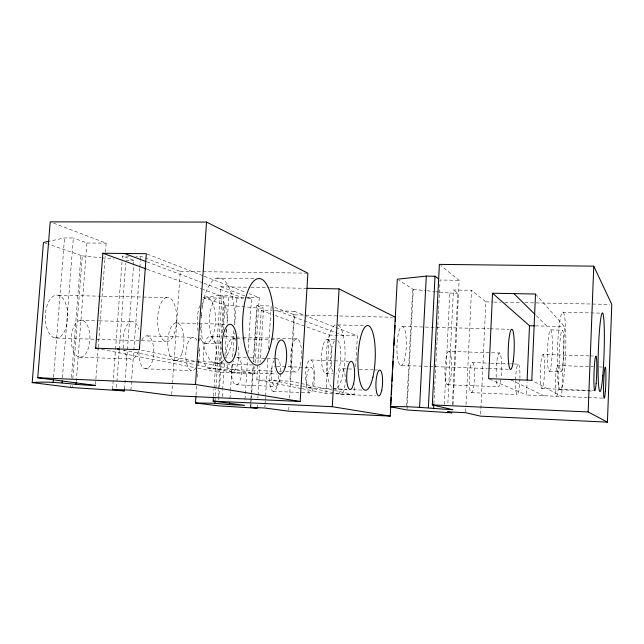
<?xml version="1.0" encoding="UTF-8"?>
<svg xmlns="http://www.w3.org/2000/svg" width="644" height="644" viewBox="0 0 644 644"><rect width="100%" height="100%" fill="white"/><g stroke="black" fill="none" stroke-linecap="round" stroke-linejoin="round"><path stroke-width="0.48" stroke-dasharray="3.22 2.42" d="M535.502 294.018L564.522 326.621L561.689 396.495L531.799 380.33M587.272 397.485L526.502 395.022L527.066 381.964M465.701 411.685L465.99 405.664M466.039 404.657L471.497 290.291L453.432 289.977L447.846 403.844M480.625 414.148L485.858 301.875L471.497 290.291M444.32 404.424L449.818 293.084L439.949 292.086M452.362 404.786L457.795 293.229L453.432 289.977M453.07 404.682L459.124 280.309L440.907 265.602M433.887 403.82L434.531 390.836M434.587 389.837L436.986 341.916M437.034 340.918L437.791 325.945M437.839 324.946L438.588 309.965M438.636 308.967L439.385 293.994M439.441 292.996L440.085 280.019L459.124 280.309M406.646 405.881L412.732 289.051M407.064 408.98L413.295 289.414L398.934 280.237M302.237 388.743L325.92 393.387L354.095 394.611L354.651 384.661M355.657 366.742L357.388 335.886L305.304 315.6M325.92 393.387L329.317 335.065L272.589 314.578M354.095 394.611L289.881 381.176L294.147 311.253L272.806 310.754M288.745 410.196L289.116 404.174M289.478 398.153L294.558 314.86L274.932 307.389M264.861 407.016L264.982 405.012M265.046 404.013L265.231 401.011M265.296 400.013L265.489 397.01M265.545 396.012L267.936 357.992M268.5 348.992L271.196 305.972L256.835 305.65L253.277 361.469M245.002 399.336L247.57 359.384M247.956 353.395L251.482 298.462L247.763 297.045M250.347 407.33L250.54 404.335M250.605 403.337L250.798 400.351M250.862 399.352L253.02 365.462M250.87 406.919L251.385 398.926M251.45 397.92L251.764 392.929M251.828 391.93L253.486 365.945M253.744 361.944L257.181 307.985L263.557 308.13L260.136 362.178M198.094 368.296L218.775 372.353L254.42 373.762L254.863 366.75M255.121 362.749L259.266 297.673L248.995 293.672M301.247 388.549L256.843 379.831L261.247 310.48L271.84 310.73M257.222 408.224L257.479 404.223M257.858 398.217L257.986 396.213M258.043 395.215L259.886 366.186M215.016 401.268L215.812 389.266M215.885 388.26L222.067 295.21L228.902 295.346L236.517 298.156L243.504 298.301M218.775 372.353L223.782 296.948L202.997 289.438M218.107 396.728L218.574 389.733M218.638 388.726L221.351 347.752M222.349 332.755L224.201 304.773M218.719 399.835L219.515 387.865M219.58 386.867L221.761 353.934M223.347 329.986L224.998 305.047L202.651 297.343L222.067 295.21M222.228 396.583L222.623 390.57M222.687 389.564L224.539 361.501M224.941 355.488L226.656 329.43M227.05 323.409L228.902 295.346M229.948 398.644L230.407 391.681M230.472 390.683L232.291 362.83M232.677 356.857L234.239 332.98M234.762 325.019L236.517 298.156M196.018 394.997L196.621 386.03M197.233 377.062L197.644 371.081M198.046 365.108L198.384 360.125M198.859 353.145L199.197 348.163M199.672 341.191L200.075 335.21M200.413 330.227L200.823 324.246M201.226 318.265L201.636 312.292M202.039 306.311L202.377 301.328M213.494 396.116L213.961 389.097M214.033 388.091L220.779 286.781L249.856 287.296M171.698 394.595L180.296 271.366L140.674 256.288L135.876 256.232M130.925 390.175L133.759 351.205M133.831 350.207L139.804 268.274M139.877 267.276L140.312 261.279M140.384 260.281L140.674 256.288M112.555 389.354L115.453 350.28M115.526 349.273L121.998 262.108M122.296 258.099L122.441 256.095L129.162 256.167M116.5 387.527L116.87 382.512M116.942 381.514L119.237 350.449M119.317 349.442L125.685 263.259M124.534 388.904L133.96 260.345L122.441 256.095M95.457 384.436L98.186 348.356M98.258 347.358L105.149 256.159M105.447 252.15L106.131 243.134L53.009 222.913M62.428 377.77L73.335 237.99L64.545 237.934L50.16 241.033M70.735 387.414L70.888 385.41M71.508 377.408L80.943 255.402M72.128 387.583L72.281 385.587M72.82 378.608L82.303 255.869L48.131 244.092M76.258 381.594L86.924 242.997L73.335 237.99M53.573 377.36L64.545 237.934M400.665 365.414L401.888 365.164A19.578 4.661 -88.2 0 0 406.211 347.8A19.578 4.661 -88.2 0 0 403.86 327.691L402.717 326.468A19.578 4.661 -88.2 0 0 397.034 344.009A19.578 4.661 -88.2 0 0 400.665 365.414L428.59 366.42M208.745 368.682L210.427 368.465A16.277 6.448 -87.9 0 0 216.118 353.959A16.277 6.448 -87.9 0 0 212.52 337.279L210.918 336.289A16.277 6.448 -87.9 0 0 203.367 350.972A16.277 6.448 -87.9 0 0 208.745 368.682L275.415 371.25M55.062 337.963L58 337.818A21.502 11.246 -88.8 0 0 67.676 319.183A21.502 11.246 -88.8 0 0 61.22 296.787L58.427 295.298A21.502 11.246 -88.8 0 0 45.426 313.982A21.502 11.246 -88.8 0 0 55.062 337.963L165.79 341.513M86.924 242.997L106.131 243.134M125.91 260.248L133.96 260.345M180.296 271.366L306.882 273.153M216.891 278.184L254.38 278.772M250.854 287.313L268.902 287.635M269.9 287.651L305.997 288.295M449.818 293.084L457.795 293.229M485.858 301.875L492.853 302.02M493.851 302.044L500.847 302.181M504.848 302.261L520.843 302.591M524.836 302.672L609.804 304.395M223.782 296.948L244.414 297.367M245.404 297.391L259.266 297.673M247.489 298.381L251.482 298.462M207.513 297.81L219.411 298.059M58.427 295.298L168.881 297.6A22.121 9.555 -88.7 0 1 174.452 333.085A22.121 9.555 -88.7 0 1 158.158 327.844A22.121 9.555 -88.7 0 1 168.881 297.6M563.267 312.308A38.93 4.138 -88.2 0 1 564.136 374.422A38.93 4.138 -88.2 0 1 557.277 366.009A38.93 4.138 -88.2 0 1 563.267 312.308L600.796 313.145M294.558 314.86L392.51 317.259M535.309 325.872L564.522 326.621M550.668 329.889A20.697 2.399 -88.2 0 1 551.578 361.783A20.697 2.399 -88.2 0 1 547.481 359.972A20.697 2.399 -88.2 0 1 550.668 329.889L562.405 330.195A20.753 2.206 -88.2 0 1 563.162 362.178A20.753 2.206 -88.2 0 1 559.394 360.366A20.753 2.206 -88.2 0 1 562.405 330.195M402.717 326.468L489.062 328.762M490.068 328.786L509.138 329.293M337.706 324.89L364.617 325.606M80.218 320.301L98.282 320.793M99.184 320.817L133.219 321.742M175.595 322.902L198.505 323.521M199.125 323.538L227.396 324.31M329.317 335.065L357.388 335.886M327.361 339.412A17.098 5.128 -88 0 1 330.638 365.663A17.098 5.128 -88 0 1 321.807 364.399A17.098 5.128 -88 0 1 327.361 339.412L334.719 339.638M210.918 336.289L220.964 336.595M224.981 336.715L235.028 337.021M236.034 337.053L242.064 337.239M243.07 337.271L270.198 338.092M271.196 338.124L297.319 338.913M147.637 335.935L193.876 337.359M233.675 338.583L235.648 338.639M236.63 338.672L270.158 339.702M271.14 339.734L278.047 339.943M205.541 343.324L217.447 343.711M449.158 351.391A16.744 3.333 -88 0 1 450.695 377.73A16.744 3.333 -88 0 1 445.028 375.041A16.744 3.333 -88 0 1 449.158 351.391L499.696 353.017M543.198 354.417A17.114 2.077 -88.1 0 1 543.834 381.312A17.114 2.077 -88.1 0 1 540.332 378.64A17.114 2.077 -88.1 0 1 543.198 354.417L589.059 355.899M590.057 355.931L594.042 356.06M472.696 362.564A15.086 2.705 -88 0 1 473.879 386.191A15.086 2.705 -88 0 1 469.283 384.009A15.086 2.705 -88 0 1 472.696 362.564L489.601 363.144M490.591 363.184L509.485 363.836M510.483 363.868L513.461 363.973M514.459 364.005L518.436 364.142M557.72 365.51A15.392 1.682 -88.1 0 1 558.163 389.588A15.392 1.682 -88.1 0 1 555.337 387.422A15.392 1.682 -88.1 0 1 557.72 365.51L593.43 366.742M599.379 366.951L602.349 367.056M237.636 357.348L249.437 357.766M250.419 357.806L266.157 358.362M267.139 358.394L276.968 358.74M310.706 359.94A14.007 4.379 -87.7 0 1 313.129 381.892A14.007 4.379 -87.7 0 1 305.642 379.815A14.007 4.379 -87.7 0 1 310.706 359.94L333.592 360.745M334.59 360.785L348.517 361.276M429.588 366.452L487.436 368.537M488.426 368.569L508.374 369.286M549.235 371.234L560.98 371.652M79.333 357.162L130.49 359.046M174.645 360.672L225.416 362.54M215.587 363.578L252.955 364.971M276.783 366.267L311.205 367.555A12.727 3.977 -87.6 0 1 313.411 387.447A12.727 3.977 -87.6 0 1 306.608 385.7A12.727 3.977 -87.6 0 1 311.205 367.555M342.358 368.714A12.832 3.671 -87.7 0 1 344.355 388.751A12.832 3.671 -87.7 0 1 338.068 387.012A12.832 3.671 -87.7 0 1 342.358 368.714L353.25 369.125M359.191 369.342L373.053 369.857M374.043 369.898L378.004 370.042M279.391 371.403L281.38 371.483M285.364 371.636L295.314 372.023M325.985 373.584L333.342 373.866M145.278 368.787L191.606 370.598M231.478 372.16L276.928 373.947M447.516 384.75L498.158 386.786M541.765 388.533L593.72 390.618M560.111 389.749L592.874 391.069M256.843 379.831L289.881 381.176M471.271 392.639L517.1 394.555M588.27 397.525L603.17 398.153M235.857 384.75L275.254 386.416M309.048 387.849L331.966 388.815M332.964 388.863L346.923 389.451M334.019 388.879L347.027 389.427M353.033 389.684L362.033 390.063M273.249 391.343L309.7 392.929M340.901 394.289L375.613 395.802M224.998 305.047L257.181 307.985M82.303 255.869L101.132 257.761M102.122 257.858L114.012 259.057M413.295 289.414L426.127 290.702M427.117 290.798L435.014 291.595M435.996 291.692L438.958 291.99M101.567 349.346L197.104 368.102M123.302 350.127L195.172 364.681M196.154 364.882L236.517 373.053M273.289 380.499L301.722 386.255M302.704 386.456L339.96 393.999M141.35 350.094L197.394 361.823M198.376 362.033L254.42 373.762M45.322 243.126L47.197 243.77M147.251 269.305L202.047 289.1M261.247 310.48L271.647 314.24M256.835 305.65L263.557 308.13M146.921 261.891L203.069 282.933M204.011 283.279L241.444 297.311M277.628 310.867L343.3 335.476M220.779 286.781L246.829 296.691M147.267 254.05L203.263 275.865M204.196 276.228L245.267 292.215M294.147 311.253L304.371 315.238M489.512 379.066L526.502 395.022M510.99 379.928L544.019 395.754M536.396 315.785L546.941 326.17M338.301 325.196A32.144 9.394 -88 0 1 344.91 359.288A32.144 9.394 -88 0 1 334.84 388.928M331.652 387.253A32.144 9.394 -88 0 1 326.347 353.959A32.144 9.394 -88 0 1 335.25 325.027M278.297 375.75A12.614 4.315 -87.5 0 1 274.094 391.254A12.614 4.315 -87.5 0 1 269.659 379.099A12.614 4.315 -87.5 0 1 274.819 366.195M337.818 340.459A17.138 5.007 -88 0 1 340.789 357.291A17.138 5.007 -88 0 1 336.498 373.423M332.755 371.499A17.138 5.007 -88 0 1 330.944 354.079A17.138 5.007 -88 0 1 335.234 340.088M236.557 357.396A13.749 5.128 -87.6 0 1 241.637 373.657A13.749 5.128 -87.6 0 1 233.764 383.067A13.749 5.128 -87.6 0 1 233.539 361.01M275.978 358.797A13.886 4.733 -87.6 0 1 280.502 376.144A13.886 4.733 -87.6 0 1 272.815 383.663A13.886 4.733 -87.6 0 1 274.046 360.688M300.99 362.089A16.631 5.402 -88 0 1 291.804 366.275A16.631 5.402 -88 0 1 295.371 339.38A16.631 5.402 -88 0 1 301.448 358.611M496.242 377.279A16.945 2.665 -88.1 0 1 499.503 352.952A16.945 2.665 -88.1 0 1 500.984 377.851M500.791 379.348A16.945 2.665 -88.1 0 1 496.444 380.314M515.562 379.871A15.247 2.157 -88 0 1 518.122 364.126A15.247 2.157 -88 0 1 519.933 378.02M519.917 378.809A15.247 2.157 -88 0 1 517.357 394.547A15.247 2.157 -88 0 1 515.538 380.676M202.812 299.999A22.806 9.113 -88.6 0 1 214.307 308.363A22.806 9.113 -88.6 0 1 211.715 338.301A22.806 9.113 -88.6 0 1 199.632 336.788M198.038 330.96A22.806 9.113 -88.6 0 1 199.664 305.892M221.27 341.956A22.878 8.911 -88.6 0 1 209.501 326.395A22.878 8.911 -88.6 0 1 217.897 298.092A22.878 8.911 -88.6 0 1 227.139 322.169M226.455 328.851A22.878 8.911 -88.6 0 1 225.513 333.238M225.231 334.204A22.878 8.911 -88.6 0 1 223.935 337.73M123.656 348.154A18.757 8.638 -88.1 0 1 127.81 324.141A18.757 8.638 -88.1 0 1 139.032 329.446M138.492 351.213A18.757 8.638 -88.1 0 1 124.034 349.917M226.124 358.281A16.873 6.36 -87.9 0 1 229.264 341.553A16.873 6.36 -87.9 0 1 236.115 340.724M238.248 346.802A16.873 6.36 -87.9 0 1 235.149 370.05A16.873 6.36 -87.9 0 1 226.632 363.329M195.784 368.191A16.704 6.851 -87.9 0 1 186.953 364.319A16.704 6.851 -87.9 0 1 188.145 342.214A16.704 6.851 -87.9 0 1 197.257 340.773M199.213 347.832A16.704 6.851 -87.9 0 1 197.982 363.474M141.761 340.113A16.503 7.398 -87.8 0 1 153.216 345.031A16.503 7.398 -87.8 0 1 147.21 368.561A16.503 7.398 -87.8 0 1 139.032 350.803M201.999 308.991A42.907 16.728 -88.6 0 1 221.794 278.667A42.907 16.728 -88.6 0 1 234.424 324.777M233.941 330.597A42.907 16.728 -88.6 0 1 225.255 358.249M224.136 359.69A42.907 16.728 -88.6 0 1 201.089 324.359M201.339 315.641A42.907 16.728 -88.6 0 1 201.564 312.775M87.793 349.813A18.507 9.306 -88.1 0 0 82.158 320.358A18.507 9.306 -88.1 0 0 71.87 346.021A18.507 9.306 -88.1 0 0 87.793 349.813M181.994 353.097A18.974 8.05 -88.1 0 0 177.277 322.942A18.974 8.05 -88.1 0 0 168.245 349.289A18.974 8.05 -88.1 0 0 181.994 353.097"/><path stroke-width="0.97" d="M390.506 406.783L407.016 409.987L451.967 412.828L447.451 411.838L465.66 412.683L480.529 416.153L607.429 422.15L611.8 304.435L593.768 266.157L439.385 264.378L432.325 404.915L452.821 409.697C432.027 408.626 411.452 405.953 390.506 406.783L397.308 279.198L426.296 276.107L435.022 276.236L438.644 278.933M607.429 422.15L588.149 411.951L593.768 266.157M527.146 379.952L529.497 325.727L492.547 293.237L488.611 378.672L531.799 380.33L535.502 294.018L492.547 293.237M419.59 407.258L426.296 276.107M428.381 407.66L435.022 276.236M433.637 408.811L433.831 404.818M195.945 395.996L195.478 402.967L218.324 405.825L257.222 408.224L250.347 407.33L264.797 408.014L288.681 411.202L390.24 416.105L390.723 407.129M390.828 405.132L391.254 397.147M391.415 394.16L391.89 385.176M392.107 381.184L392.534 373.206M392.743 369.213L393.17 361.228M393.379 357.243L393.806 349.257M394.023 345.264L394.45 337.287M394.659 333.294L395.086 325.309M395.295 321.324L395.513 317.331L339.074 288.882L306.995 288.311M390.24 416.105L332.28 406.694L339.074 288.882M124.534 388.904L124.389 390.9L112.555 389.354L130.925 390.175L171.626 395.601L300.168 401.486L307.88 273.161L206.539 222.083L50.208 221.85L37.755 377.754L95.384 385.442C74.245 385.144 53.412 380.685 32.2 382.6L43.446 242.474L49.202 241.242M195.478 402.967L214.887 403.273L215.016 401.268M213.43 397.123L213.164 401.132L244.615 405.326L229.562 404.617L229.691 402.621M300.168 401.486L195.494 384.492L206.539 222.083M95.658 348.187L102.847 253.269L146.333 253.688L139.378 349.684L95.658 348.187L98.613 348.766M62.041 382.761L62.194 380.765M76.024 384.589L76.177 382.592M53.178 382.375L53.412 379.364M529.497 325.727L534.343 325.848M37.755 377.754L195.494 384.492M124.389 390.9L72.128 387.583L32.2 382.6M432.325 404.915L588.149 411.951M213.164 401.132L332.28 406.694M214.887 403.273L229.562 404.617M117.393 348.935L119.365 349.33M102.847 253.269L146.309 268.967M124.461 253.478L145.987 261.544M513.92 293.632L534.995 314.401M372.916 377.151A32.393 8.638 -88 0 0 368.601 325.719A32.393 8.638 -88 0 0 358.257 370.767A32.393 8.638 -88 0 0 372.916 377.151M353.612 383.542A14.144 3.953 -87.8 0 0 351.503 361.381A14.144 3.953 -87.8 0 0 346.866 381.473A14.144 3.953 -87.8 0 0 353.612 383.542M381.707 390.328A12.944 3.309 -87.7 0 0 379.984 370.115A12.944 3.309 -87.7 0 0 376.064 388.598A12.944 3.309 -87.7 0 0 381.707 390.328M513.244 361.244A20.093 2.97 -88.2 0 0 512.149 329.374A20.093 2.97 -88.2 0 0 508.245 357.388A20.093 2.97 -88.2 0 0 513.244 361.244M602.784 375.855A39.284 2.89 -88.2 0 0 602.776 313.193A39.284 2.89 -88.2 0 0 598.067 367.41A39.284 2.89 -88.2 0 0 602.784 375.855M596.143 383.333A17.332 1.352 -88.1 0 0 596.038 356.124A17.332 1.352 -88.1 0 0 593.897 380.668A17.332 1.352 -88.1 0 0 596.143 383.333M605.344 391.488A15.561 1.087 -88.1 0 0 605.328 367.161A15.561 1.087 -88.1 0 0 603.533 389.338A15.561 1.087 -88.1 0 0 605.344 391.488M235.092 354.957A19.231 7.309 -88.1 0 0 230.914 324.407A19.231 7.309 -88.1 0 0 222.623 351.133A19.231 7.309 -88.1 0 0 235.092 354.957M269.578 349.016A43.341 15.464 -88.6 0 0 261.375 279.061A43.341 15.464 -88.6 0 0 243.343 337.601A43.341 15.464 -88.6 0 0 269.578 349.016M285.212 367.04A17.074 5.764 -87.9 0 0 281.992 340.064A17.074 5.764 -87.9 0 0 275.374 364.021A17.074 5.764 -87.9 0 0 285.212 367.04"/></g></svg>
